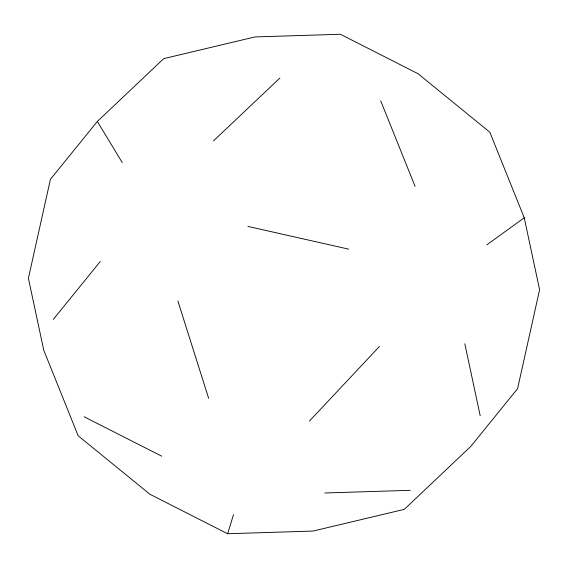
<?xml version="1.0" encoding="UTF-8"?>
<svg xmlns="http://www.w3.org/2000/svg" width="568" height="568" viewBox="0 0 568 568"><rect width="100%" height="100%" fill="white"/><g stroke="black" fill="none" stroke-linecap="round" stroke-linejoin="round"><path stroke-width="0.85" d="M227.612 533.735L312.996 531.066L404.281 509.361L470.659 446.54L517.583 388.675L539.6 289.701L524.236 217.785L489.843 132.223L418.062 73.726L340.388 34.265L255.004 36.934L163.719 58.639L97.341 121.46L50.417 179.325L28.4 278.299L43.764 350.215L78.157 435.777L149.938 494.274L227.612 533.735L233.505 514.693M53.3 319.408L100.216 261.543M309.425 421.065L379.445 346.48M213.518 140.857L279.903 78.043M486.854 244.836L524.236 217.785M324.782 492.988L410.174 490.319M247.918 226.412L348.695 249.153M84.05 416.735L161.724 456.189M97.341 121.46L122.241 162.569M380.681 100.777L415.073 186.339M177.891 301.004L208.648 398.324M464.83 343.81L480.194 415.733"/></g></svg>
